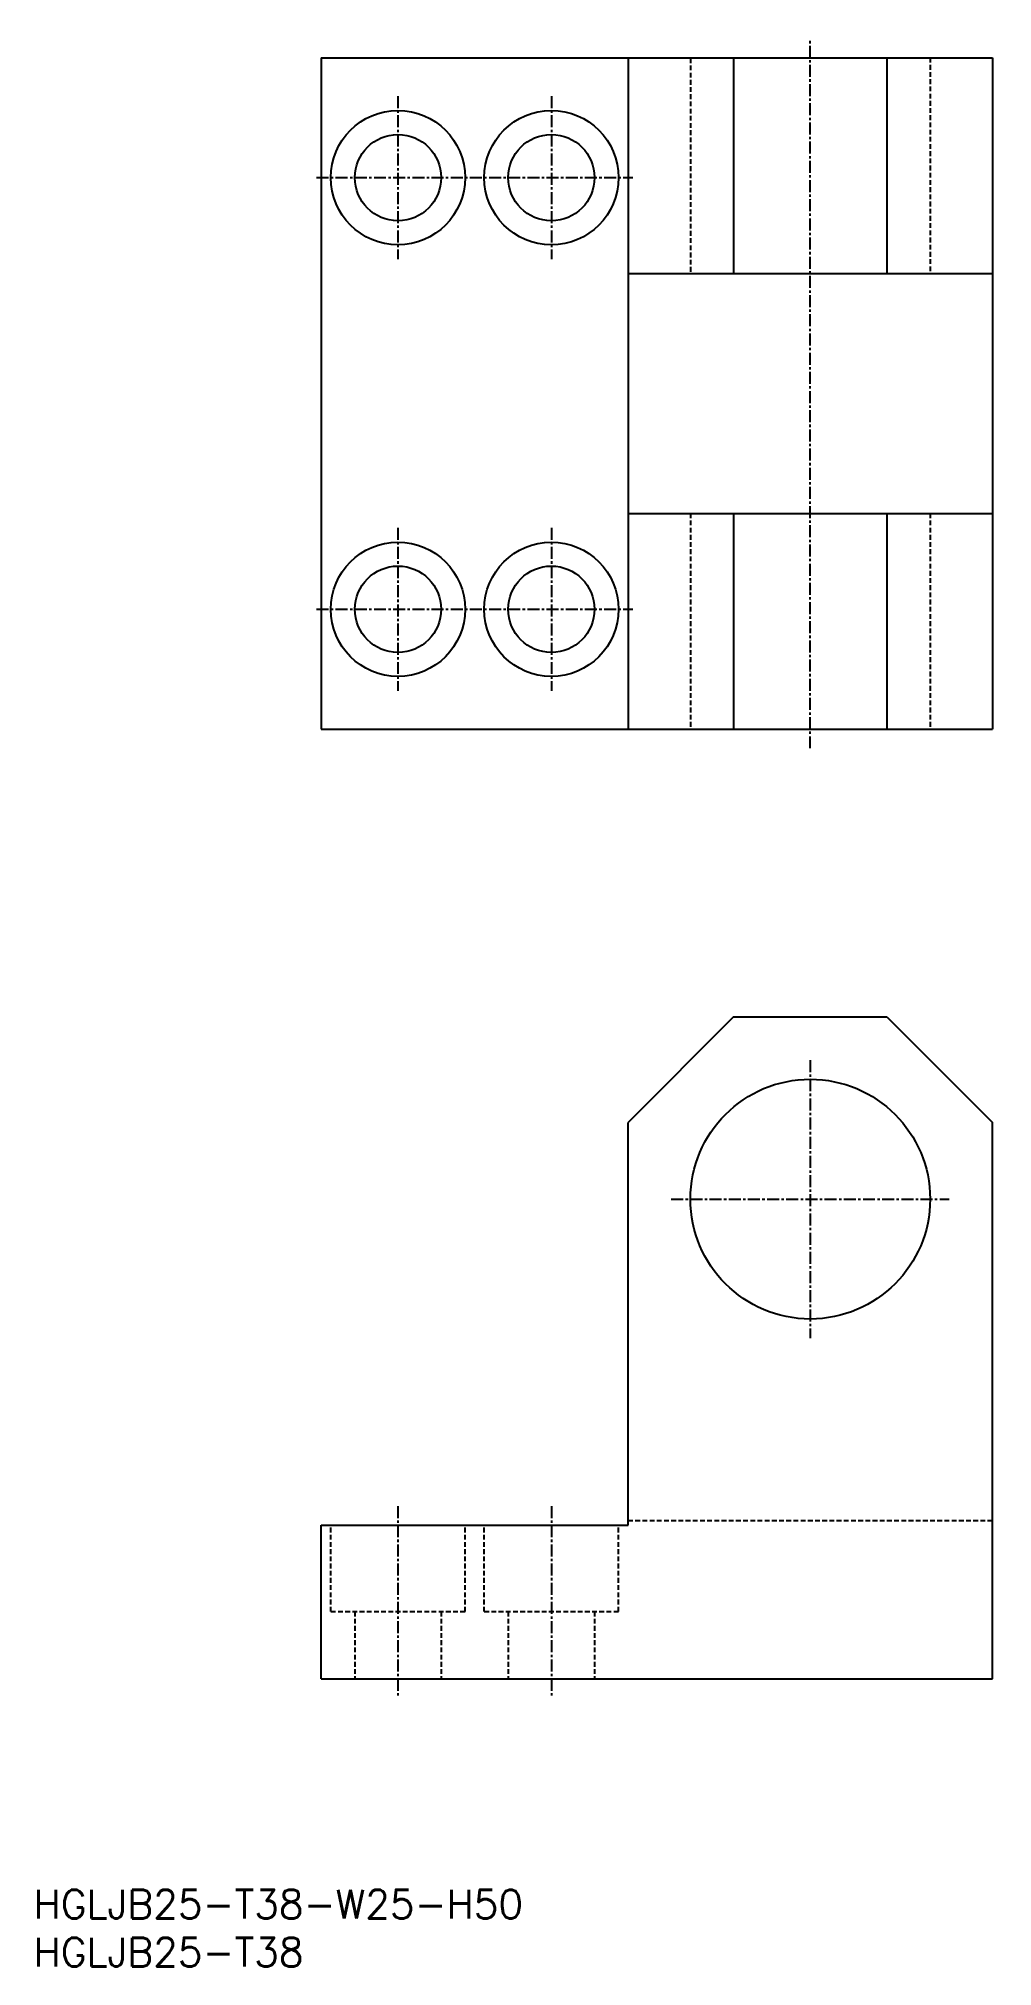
# Model space of a CAD drawing. Extents: x 1 to 100, y 0 to 201.
import ezdxf

# ---------------------------------------------------------------- set-up
doc = ezdxf.new("R2010")
doc.units = 0
doc.linetypes.add('CENTER', pattern=[2, 1.25, -0.25, 0.25, -0.25])
doc.linetypes.add('DASHED', pattern=[0.75, 0.5, -0.25])
doc.layers.get('0').update_dxf_attribs({"linetype": 'CONTINUOUS'})
doc.layers.add('CENTER', color=1, linetype='CENTER')
doc.styles.get("Standard").update_dxf_attribs({"font": 'txt.shx'})

# ---------------------------------------------------------------- blocks, each defined once
blk = doc.blocks.new('*U16')
at = {"color": 7, "linetype": 'CONTINUOUS'}
blk.add_text('HGLJB25-T38', height=3, dxfattribs=at).set_placement((0, 0))
blk = doc.blocks.new('*U17')
at = {"color": 7, "linetype": 'CONTINUOUS'}
blk.add_text('HGLJB25-T38-W25-H50', height=3, dxfattribs=at).set_placement((0, 5))

msp = doc.modelspace()

# ---------------------------------------------------------------- linework, layer by layer
at = {"color": 7, "linetype": 'CONTINUOUS'}
for p, q in [((30, 199), (100, 199)), ((30, 199), (30, 129)), ((62, 199), (62, 129)), ((73, 199), (73, 176.5)), ((89, 199), (89, 176.5)), ((100, 199), (100, 129)), ((62, 176.5), (100, 176.5)), ((62, 151.5), (100, 151.5)), ((73, 151.5), (73, 129)), ((89, 151.5), (89, 129)), ((30, 129), (100, 129)), ((73, 99), (62, 88)), ((73, 99), (89, 99)), ((89, 99), (100, 88)), ((62, 46), (62, 88)), ((100, 30), (100, 88)), ((30, 46), (62, 46)), ((30, 30), (30, 46)), ((30, 30), (100, 30))]:
    msp.add_line(p, q, dxfattribs=at)
at = {"color": 3, "linetype": 'DASHED'}
for p, q in [((93.5, 199), (93.5, 176.5)), ((68.5, 198.94), (68.5, 176.5)), ((68.5, 151.5), (68.5, 128.94)), ((93.5, 151.5), (93.5, 129)), ((62, 46.5), (100, 46.5)), ((31, 37), (31, 46)), ((45, 37), (45, 46)), ((47, 37), (47, 46)), ((61, 37), (61, 46)), ((31, 37), (45, 37)), ((33.5, 37), (33.5, 30)), ((42.5, 37), (42.5, 30)), ((47, 37), (61, 37)), ((49.5, 37), (49.5, 30)), ((58.5, 37), (58.5, 30))]:
    msp.add_line(p, q, dxfattribs=at)
at = {"color": 7, "linetype": 'CONTINUOUS'}
for centre, radius in [((38, 186.5), 7), ((54, 186.5), 7), ((38, 186.5), 4.5), ((54, 186.5), 4.5), ((38, 141.5), 7), ((54, 141.5), 7), ((38, 141.5), 4.5), ((54, 141.5), 4.5), ((81, 80), 12.5)]:
    msp.add_circle(centre, radius, dxfattribs=at)
at = {"layer": 'CENTER', "color": 1, "linetype": 'CENTER'}
for p, q in [((81, 127), (81, 201)), ((38, 195), (38, 178)), ((54, 195), (54, 178)), ((29.5, 186.5), (46.5, 186.5)), ((45.5, 186.5), (62.5, 186.5)), ((38, 150), (38, 133)), ((54, 150), (54, 133)), ((29.5, 141.5), (46.5, 141.5)), ((45.5, 141.5), (62.5, 141.5)), ((81, 94.5), (81, 65.5)), ((66.5, 80), (95.5, 80)), ((38, 48), (38, 28)), ((54, 48), (54, 28))]:
    msp.add_line(p, q, dxfattribs=at)

# ---------------------------------------------------------------- block references
at = {"color": 7, "linetype": 'CONTINUOUS'}
for name in ['*U17', '*U16']:
    msp.add_blockref(name, (0, 0), dxfattribs=at)

doc.saveas('drawing.dxf')
